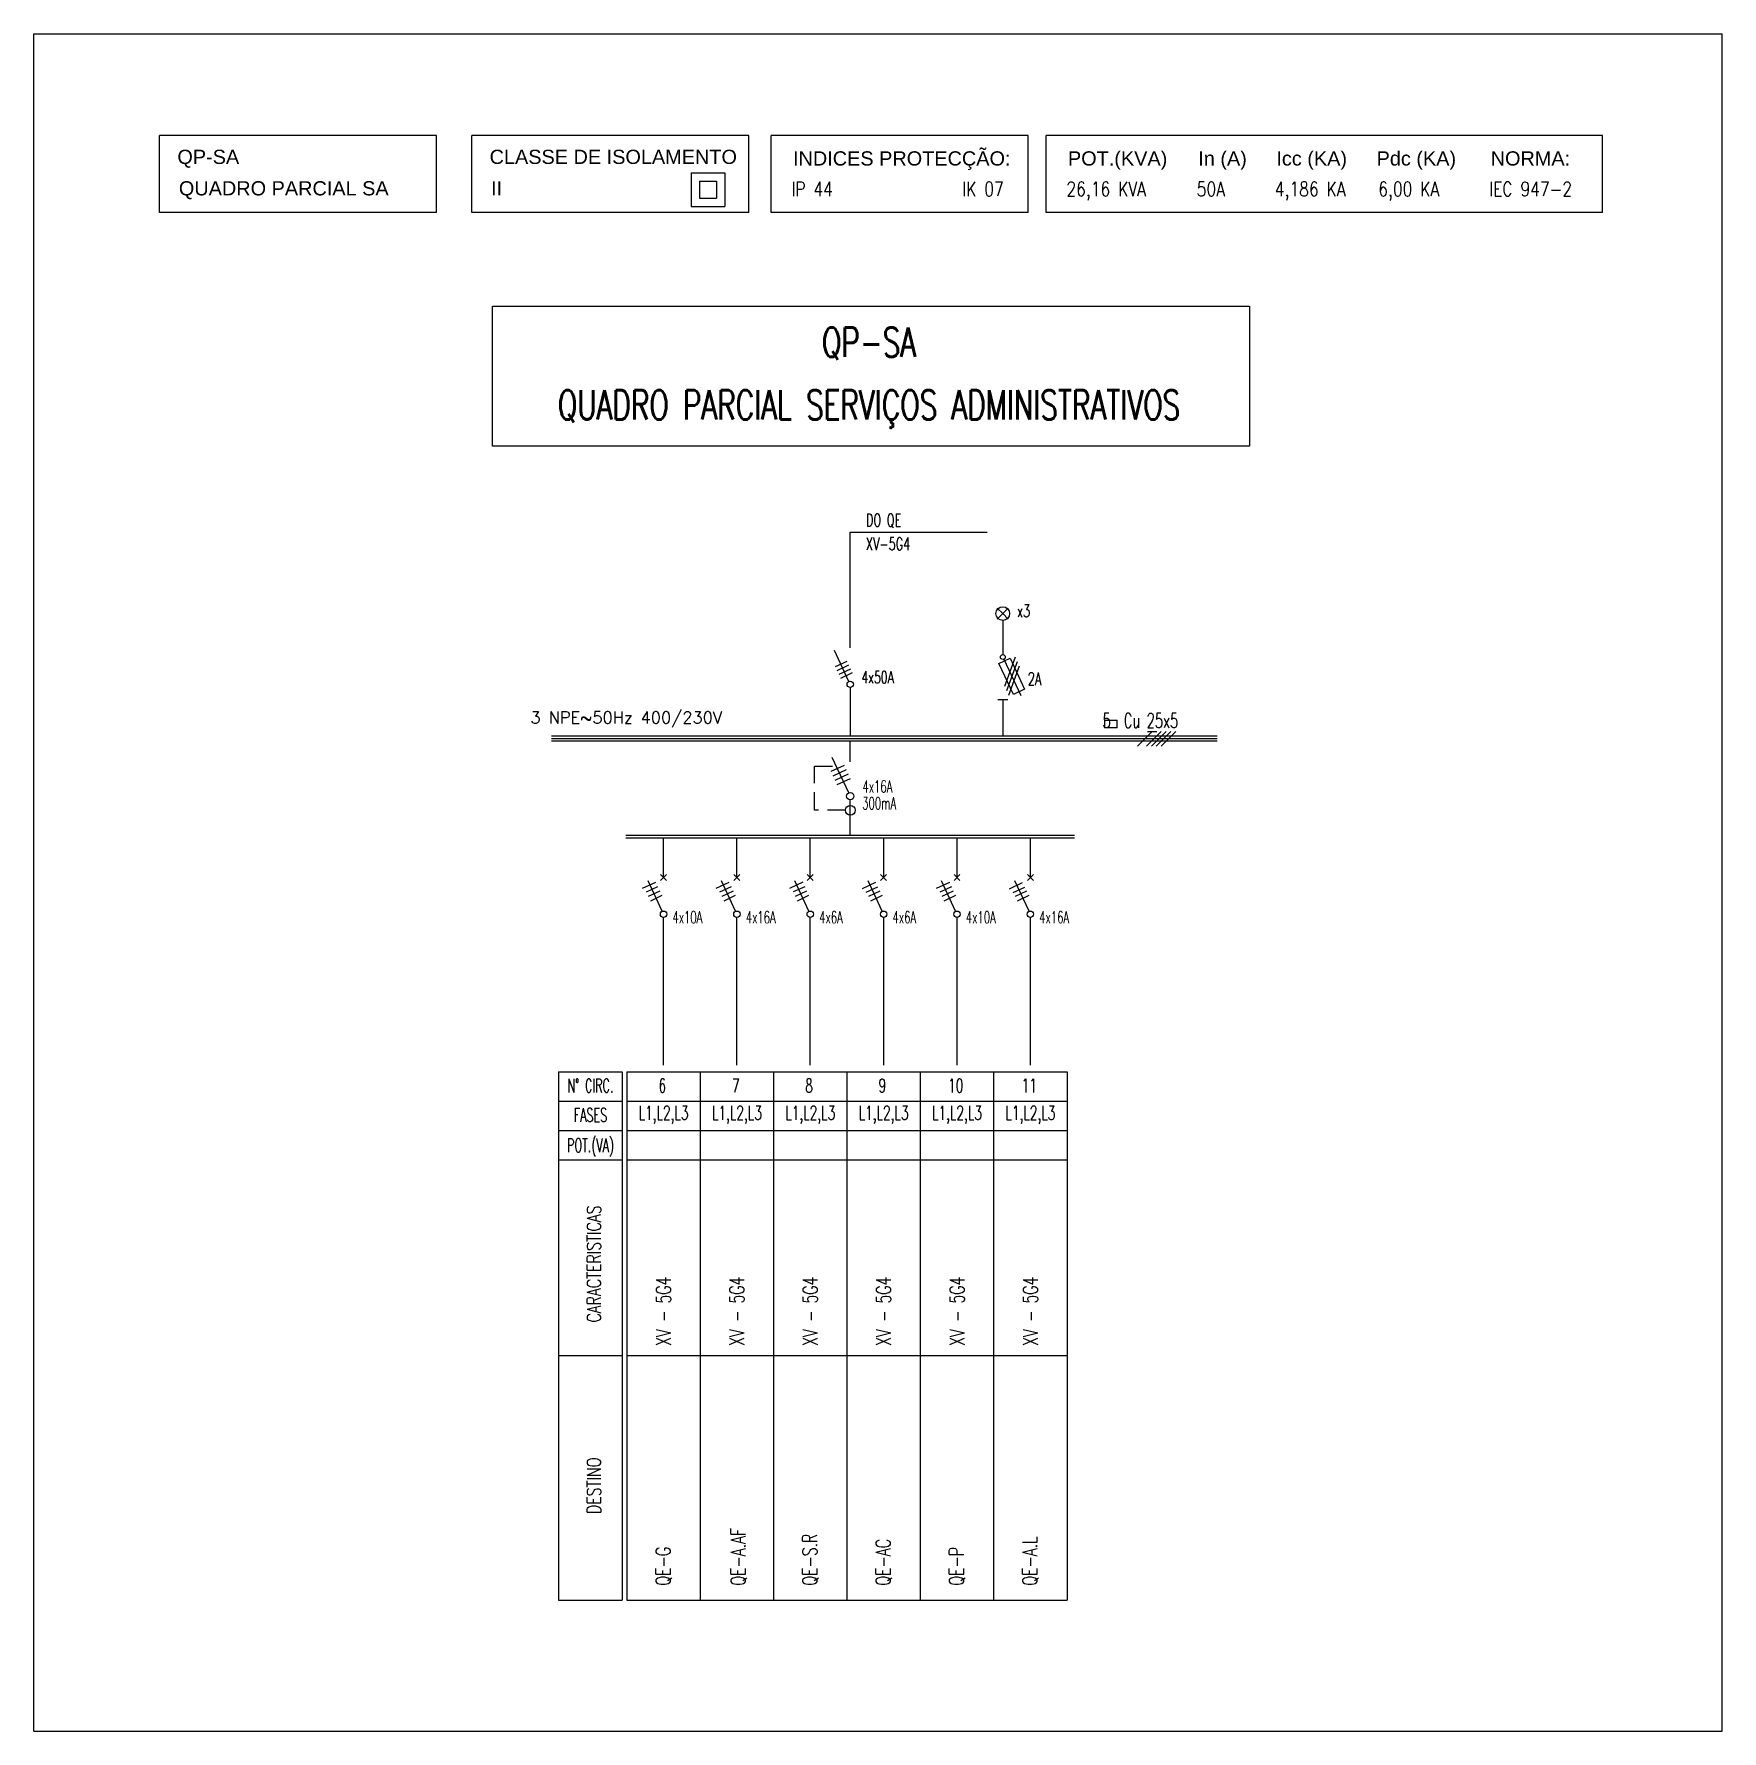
# Model space of a CAD drawing. Header units: millimetres. Extents: x -35961 to -35580, y 154458 to 154764.
# Drawn here: x -35817.95 to -35794.45, y 154543.35 to 154566.97 of the extents above; entities that cross this region are included whole.
import ezdxf
from ezdxf.enums import TextEntityAlignment as Align

# ---------------------------------------------------------------- set-up
doc = ezdxf.new("R2010")
doc.units = ezdxf.units.MM
doc.header["$MEASUREMENT"] = 0
doc.linetypes.add('HIDDEN', pattern=[0.375, 0.25, -0.125])
doc.layers.add('ELÉCTRICO', color=255, linetype='Continuous')
doc.layers.add('SIMBOLOGIA', color=255, linetype='Continuous')
doc.styles.add('ARIAL', font='arial.ttf')
doc.styles.add('ROMANS', font='romans')
doc.styles.add('SIMPLEX', font='SIMPLEX')

msp = doc.modelspace()

# ---------------------------------------------------------------- linework, layer by layer
at = {"layer": 'ELÉCTRICO', "linetype": 'Continuous', "ltscale": 0.03}
for p, q in [((-35817.948, 154566.971), (-35794.451, 154566.971)), ((-35817.948, 154543.348), (-35794.451, 154543.348))]:
    msp.add_line(p, q, dxfattribs=at)
at = {"layer": 'SIMBOLOGIA', "linetype": 'Continuous', "ltscale": 0.03}
for p, q in [((-35817.948, 154543.348), (-35817.948, 154566.971)), ((-35794.451, 154543.348), (-35794.451, 154566.971))]:
    msp.add_line(p, q, dxfattribs=at)
at = {"layer": 'SIMBOLOGIA', "color": 8}
for p, q in [((-35816.201, 154564.485), (-35816.201, 154565.556)), ((-35812.345, 154565.556), (-35816.201, 154565.556)), ((-35812.345, 154564.485), (-35812.345, 154565.556)), ((-35811.855, 154564.485), (-35811.855, 154565.556)), ((-35807.999, 154565.556), (-35811.855, 154565.556)), ((-35807.999, 154564.485), (-35807.999, 154565.556)), ((-35807.688, 154564.485), (-35807.688, 154565.556)), ((-35804.109, 154565.556), (-35807.688, 154565.556)), ((-35804.109, 154564.485), (-35804.109, 154565.556)), ((-35803.861, 154564.485), (-35803.861, 154565.556)), ((-35796.116, 154565.556), (-35803.861, 154565.556)), ((-35796.116, 154564.485), (-35796.116, 154565.556)), ((-35812.345, 154564.485), (-35816.201, 154564.485)), ((-35807.999, 154564.485), (-35811.855, 154564.485)), ((-35804.109, 154564.485), (-35807.688, 154564.485)), ((-35796.116, 154564.485), (-35803.861, 154564.485))]:
    msp.add_line(p, q, dxfattribs=at)
at = {"layer": 'SIMBOLOGIA'}
for p, q in [((-35808.799, 154565.037), (-35808.333, 154565.037)), ((-35808.799, 154565.037), (-35808.799, 154564.57)), ((-35808.683, 154564.92), (-35808.683, 154564.687)), ((-35808.683, 154564.92), (-35808.449, 154564.92)), ((-35808.449, 154564.92), (-35808.449, 154564.687)), ((-35808.333, 154565.037), (-35808.333, 154564.57)), ((-35808.683, 154564.687), (-35808.449, 154564.687)), ((-35808.799, 154564.57), (-35808.333, 154564.57)), ((-35806.589, 154560.036), (-35804.679, 154560.036)), ((-35806.587, 154558.424), (-35806.587, 154560.036)), ((-35804.463, 154558.903), (-35804.54, 154558.98)), ((-35804.463, 154558.903), (-35804.386, 154558.98)), ((-35804.463, 154558.903), (-35804.54, 154558.826)), ((-35804.463, 154558.903), (-35804.386, 154558.826)), ((-35804.463, 154558.808), (-35804.463, 154558.331)), ((-35806.605, 154557.958), (-35806.805, 154558.387)), ((-35806.635, 154558.236), (-35806.797, 154558.16)), ((-35804.516, 154558.209), (-35804.361, 154558.281)), ((-35804.449, 154558.266), (-35804.213, 154557.761)), ((-35804.293, 154558.295), (-35804.441, 154557.888)), ((-35804.264, 154558.233), (-35804.412, 154557.826)), ((-35804.361, 154558.281), (-35804.16, 154557.849)), ((-35806.609, 154558.182), (-35806.771, 154558.106)), ((-35806.583, 154558.13), (-35806.745, 154558.054)), ((-35806.558, 154558.076), (-35806.72, 154558)), ((-35804.314, 154557.777), (-35804.516, 154558.209)), ((-35804.235, 154558.171), (-35804.383, 154557.764)), ((-35806.586, 154557.873), (-35806.586, 154557.195)), ((-35804.16, 154557.849), (-35804.314, 154557.777)), ((-35804.531, 154557.705), (-35804.395, 154557.705)), ((-35804.463, 154557.705), (-35804.463, 154557.195)), ((-35803.048, 154557.417), (-35802.871, 154557.417)), ((-35803.048, 154557.417), (-35803.048, 154557.312)), ((-35802.871, 154557.312), (-35803.048, 154557.312)), ((-35802.871, 154557.312), (-35802.871, 154557.417)), ((-35801.48, 154557.195), (-35810.746, 154557.195)), ((-35801.48, 154557.161), (-35810.746, 154557.161)), ((-35801.48, 154557.127), (-35810.746, 154557.127)), ((-35806.586, 154556.837), (-35806.586, 154557.127)), ((-35802.589, 154557.059), (-35802.385, 154557.263)), ((-35802.463, 154557.059), (-35802.259, 154557.263)), ((-35802.451, 154557.263), (-35802.32, 154557.263)), ((-35802.395, 154557.059), (-35802.191, 154557.263)), ((-35802.327, 154557.059), (-35802.122, 154557.263)), ((-35802.259, 154557.059), (-35802.054, 154557.263)), ((-35806.608, 154556.407), (-35806.836, 154556.897)), ((-35806.673, 154556.788), (-35806.858, 154556.702)), ((-35806.644, 154556.726), (-35806.829, 154556.64)), ((-35806.615, 154556.665), (-35806.8, 154556.578)), ((-35806.587, 154556.603), (-35806.772, 154556.517)), ((-35806.586, 154555.816), (-35806.586, 154556.31)), ((-35809.709, 154555.816), (-35803.464, 154555.816)), ((-35809.709, 154555.782), (-35803.464, 154555.782)), ((-35809.185, 154555.234), (-35809.185, 154555.774)), ((-35808.164, 154555.234), (-35808.164, 154555.774)), ((-35807.143, 154555.234), (-35807.143, 154555.774)), ((-35806.121, 154555.234), (-35806.121, 154555.774)), ((-35805.1, 154555.234), (-35805.1, 154555.774)), ((-35804.079, 154555.234), (-35804.079, 154555.774)), ((-35809.296, 154555.16), (-35809.481, 154555.074)), ((-35809.204, 154554.758), (-35809.401, 154555.181)), ((-35809.143, 154555.188), (-35809.227, 154555.271)), ((-35809.227, 154555.188), (-35809.143, 154555.271)), ((-35808.274, 154555.161), (-35808.459, 154555.074)), ((-35808.182, 154554.758), (-35808.38, 154555.181)), ((-35808.122, 154555.188), (-35808.205, 154555.271)), ((-35808.205, 154555.188), (-35808.122, 154555.271)), ((-35807.247, 154555.163), (-35807.433, 154555.077)), ((-35807.161, 154554.758), (-35807.359, 154555.181)), ((-35807.101, 154555.188), (-35807.184, 154555.271)), ((-35807.184, 154555.188), (-35807.101, 154555.271)), ((-35806.237, 154555.158), (-35806.422, 154555.071)), ((-35806.14, 154554.758), (-35806.338, 154555.181)), ((-35806.08, 154555.188), (-35806.163, 154555.271)), ((-35806.163, 154555.188), (-35806.08, 154555.271)), ((-35805.207, 154555.161), (-35805.392, 154555.075)), ((-35805.119, 154554.758), (-35805.316, 154555.181)), ((-35805.059, 154555.188), (-35805.142, 154555.271)), ((-35805.142, 154555.188), (-35805.059, 154555.271)), ((-35804.191, 154555.153), (-35804.376, 154555.066)), ((-35804.098, 154554.758), (-35804.295, 154555.181)), ((-35804.037, 154555.188), (-35804.121, 154555.271)), ((-35804.121, 154555.188), (-35804.037, 154555.271)), ((-35809.267, 154555.099), (-35809.427, 154555.024)), ((-35809.237, 154555.038), (-35809.397, 154554.963)), ((-35809.208, 154554.976), (-35809.368, 154554.901)), ((-35808.245, 154555.099), (-35808.405, 154555.024)), ((-35808.216, 154555.038), (-35808.375, 154554.963)), ((-35808.187, 154554.976), (-35808.347, 154554.901)), ((-35807.219, 154555.101), (-35807.379, 154555.027)), ((-35807.194, 154555.038), (-35807.354, 154554.963)), ((-35807.166, 154554.976), (-35807.326, 154554.901)), ((-35806.208, 154555.096), (-35806.368, 154555.021)), ((-35806.173, 154555.038), (-35806.333, 154554.963)), ((-35806.144, 154554.976), (-35806.304, 154554.901)), ((-35805.179, 154555.099), (-35805.339, 154555.025)), ((-35805.152, 154555.038), (-35805.312, 154554.963)), ((-35805.123, 154554.976), (-35805.283, 154554.901)), ((-35804.162, 154555.091), (-35804.322, 154555.016)), ((-35804.131, 154555.038), (-35804.291, 154554.963)), ((-35804.102, 154554.976), (-35804.262, 154554.901)), ((-35809.185, 154553.831), (-35809.185, 154554.674)), ((-35808.164, 154553.831), (-35808.164, 154554.674)), ((-35807.143, 154553.831), (-35807.143, 154554.674)), ((-35806.121, 154553.831), (-35806.121, 154554.674)), ((-35805.1, 154553.831), (-35805.1, 154554.674)), ((-35804.079, 154553.831), (-35804.079, 154554.674)), ((-35809.185, 154552.617), (-35809.185, 154553.831)), ((-35808.164, 154552.617), (-35808.164, 154553.831)), ((-35807.143, 154552.617), (-35807.143, 154553.831)), ((-35806.121, 154552.617), (-35806.121, 154553.831)), ((-35805.1, 154552.617), (-35805.1, 154553.831)), ((-35804.079, 154552.617), (-35804.079, 154553.831))]:
    msp.add_line(p, q, dxfattribs=at)
at = {"layer": 'SIMBOLOGIA', "linetype": 'HIDDEN'}
for p, q in [((-35807.082, 154556.165), (-35807.082, 154556.778)), ((-35807.082, 154556.778), (-35806.781, 154556.778)), ((-35806.654, 154556.165), (-35807.082, 154556.165))]:
    msp.add_line(p, q, dxfattribs=at)
at = {"layer": 'SIMBOLOGIA', "linetype": 'Continuous'}
for p, q in [((-35810.648, 154552.523), (-35810.648, 154545.171)), ((-35810.648, 154552.523), (-35809.759, 154552.523)), ((-35809.759, 154552.523), (-35809.759, 154545.171)), ((-35809.696, 154552.523), (-35803.568, 154552.523)), ((-35809.696, 154552.523), (-35809.696, 154545.171)), ((-35808.674, 154552.523), (-35808.674, 154545.171)), ((-35807.653, 154552.523), (-35807.653, 154545.171)), ((-35806.632, 154552.523), (-35806.632, 154545.171)), ((-35805.611, 154552.523), (-35805.611, 154545.171)), ((-35804.59, 154552.523), (-35804.59, 154545.171)), ((-35803.568, 154552.523), (-35803.568, 154545.171)), ((-35810.648, 154552.115), (-35809.759, 154552.115)), ((-35809.696, 154552.115), (-35803.568, 154552.115)), ((-35810.648, 154551.706), (-35809.759, 154551.706)), ((-35809.696, 154551.706), (-35803.568, 154551.706)), ((-35810.648, 154551.298), (-35809.759, 154551.298)), ((-35809.696, 154551.298), (-35803.568, 154551.298)), ((-35810.648, 154548.575), (-35809.759, 154548.575)), ((-35809.696, 154548.575), (-35803.568, 154548.575)), ((-35810.648, 154545.171), (-35809.759, 154545.171)), ((-35809.696, 154545.171), (-35803.568, 154545.171))]:
    msp.add_line(p, q, dxfattribs=at)
at = {"layer": 'SIMBOLOGIA'}
msp.add_lwpolyline([(-35811.566, 154563.18), (-35801.027, 154563.18), (-35801.027, 154561.235), (-35811.566, 154561.235)], close=True, dxfattribs=at)
for centre, radius in [((-35804.463, 154558.903), 0.0953), ((-35804.463, 154558.297), 0.034), ((-35806.586, 154557.918), 0.0447), ((-35806.586, 154556.361), 0.0511), ((-35806.586, 154556.165), 0.0681), ((-35809.185, 154554.718), 0.0441), ((-35808.164, 154554.718), 0.0441), ((-35807.143, 154554.718), 0.0441), ((-35806.121, 154554.718), 0.0441), ((-35805.1, 154554.718), 0.0441), ((-35804.079, 154554.718), 0.0441)]:
    msp.add_circle(centre, radius, dxfattribs=at)

# ---------------------------------------------------------------- texts
at = {"layer": 'SIMBOLOGIA', "style": 'ARIAL'}
for s, p in [('QP-SA', (-35815.952, 154565.161)), ('CLASSE DE ISOLAMENTO', (-35811.606, 154565.161)), ('INDICES PROTECÇÃO:', (-35807.383, 154565.139)), ('POT.(KVA)', (-35803.556, 154565.139)), ('In (A)', (-35801.742, 154565.139)), ('Icc (KA)', (-35800.655, 154565.139)), ('Pdc (KA)', (-35799.26, 154565.139)), ('NORMA:', (-35797.672, 154565.139)), ('QUADRO PARCIAL SA', (-35815.931, 154564.723)), ('II', (-35811.585, 154564.723))]:
    msp.add_text(s, height=0.198, dxfattribs=at).set_placement(p)
at = {"layer": 'SIMBOLOGIA', "color": 7, "style": 'ROMANS', "width": 0.8}
for s, p in [('IP 44', (-35807.405, 154564.713)), ('IK 07', (-35805.027, 154564.713)), ('26,16 KVA', (-35803.578, 154564.713)), ('50A', (-35801.764, 154564.713)), ('4,186 KA', (-35800.677, 154564.713)), ('6,00 KA', (-35799.237, 154564.713)), ('IEC 947-2', (-35797.693, 154564.713))]:
    msp.add_text(s, height=0.198, dxfattribs=at).set_placement(p)
at = {"layer": 'SIMBOLOGIA', "style": 'SIMPLEX', "width": 0.7}
for s, height, p in [('QP-SA', 0.4085, (-35806.324, 154562.475)), ('QUADRO PARCIAL SERVIÇOS ADMINISTRATIVOS', 0.40846, (-35806.324, 154561.603))]:
    msp.add_text(s, height=height, dxfattribs=at).set_placement(p, align=Align.CENTER)
at = {"layer": 'SIMBOLOGIA', "style": 'SIMPLEX', "width": 0.65}
for s, height, p in [('DO QE', 0.177, (-35806.368, 154560.115)), ('XV-5G4', 0.177, (-35806.368, 154559.785)), ('x3', 0.177, (-35804.265, 154558.851)), ('4x50A', 0.1702, (-35806.431, 154557.932)), ('2A', 0.177, (-35804.115, 154557.906))]:
    msp.add_text(s, height=height, dxfattribs=at).set_placement(p)
at = {"layer": 'SIMBOLOGIA', "color": 7, "style": 'ROMANS'}
msp.add_text('3 NPE~50Hz 400/230V', height=0.165, dxfattribs=at).set_placement((-35811.038, 154557.373))
at = {"layer": 'SIMBOLOGIA', "style": 'SIMPLEX', "width": 0.65}
msp.add_text('5  Cu 25x5', height=0.2042, dxfattribs=at).set_placement((-35802.022, 154557.312), align=Align.RIGHT)
at = {"layer": 'SIMBOLOGIA', "style": 'SIMPLEX', "width": 0.6}
for s, p in [('4x16A', (-35806.416, 154556.581)), ('300mA', (-35806.419, 154556.347)), ('4x10A', (-35809.061, 154554.761)), ('4x16A', (-35808.04, 154554.761)), ('4x6A', (-35807.019, 154554.761)), ('4x6A', (-35805.998, 154554.761)), ('4x10A', (-35804.977, 154554.761)), ('4x16A', (-35803.956, 154554.761))]:
    msp.add_text(s, height=0.1702, dxfattribs=at).set_placement(p, align=Align.TOP_LEFT)
at = {"layer": 'SIMBOLOGIA', "style": 'SIMPLEX'}
for s, height, width, p in [('N%%D CIRC.', 0.1905, 0.6, (-35810.203, 154552.333)), ('6', 0.19, 0.65, (-35809.202, 154552.333)), ('7', 0.19, 0.65, (-35808.181, 154552.333)), ('8', 0.19, 0.65, (-35807.16, 154552.333)), ('9', 0.19, 0.65, (-35806.139, 154552.333)), ('10', 0.1905, 0.65, (-35805.118, 154552.333)), ('11', 0.1905, 0.65, (-35804.096, 154552.333)), ('FASES', 0.1905, 0.6, (-35810.203, 154551.924)), ('L1,L2,L3', 0.1905, 0.65, (-35809.185, 154551.924)), ('L1,L2,L3', 0.1905, 0.65, (-35808.164, 154551.924)), ('L1,L2,L3', 0.1905, 0.65, (-35807.143, 154551.924)), ('L1,L2,L3', 0.1905, 0.65, (-35806.122, 154551.924)), ('L1,L2,L3', 0.1905, 0.65, (-35805.101, 154551.924)), ('L1,L2,L3', 0.1905, 0.65, (-35804.079, 154551.924)), ('POT.(VA)', 0.1905, 0.6, (-35810.203, 154551.488))]:
    msp.add_text(s, height=height, dxfattribs=dict(at, width=width)).set_placement(p, align=Align.MIDDLE)
at = {"layer": 'SIMBOLOGIA', "style": 'SIMPLEX', "width": 0.75}
for s, height, p in [('CARACTERISTICAS', 0.19049, (-35810.155, 154549.85)), ('DESTINO', 0.1905, (-35810.155, 154546.763))]:
    msp.add_text(s, height=height, rotation=90, dxfattribs=at).set_placement(p, align=Align.MIDDLE)
at = {"layer": 'SIMBOLOGIA', "style": 'SIMPLEX', "width": 0.7}
for s, p in [('XV - 5G4', (-35809.083, 154548.711)), ('XV - 5G4', (-35808.062, 154548.711)), ('XV - 5G4', (-35807.04, 154548.711)), ('XV - 5G4', (-35806.019, 154548.711)), ('XV - 5G4', (-35804.998, 154548.711)), ('XV - 5G4', (-35803.977, 154548.711)), ('QE-A.AF', (-35808.044, 154545.372)), ('QE-S.R ', (-35807.048, 154545.372)), ('QE-AC', (-35806.027, 154545.372)), ('QE-A.L', (-35803.984, 154545.372)), ('QE-G', (-35809.09, 154545.372)), ('QE-P', (-35805.006, 154545.372))]:
    msp.add_text(s, height=0.2042, rotation=90, dxfattribs=at).set_placement(p)

doc.saveas('drawing.dxf')
